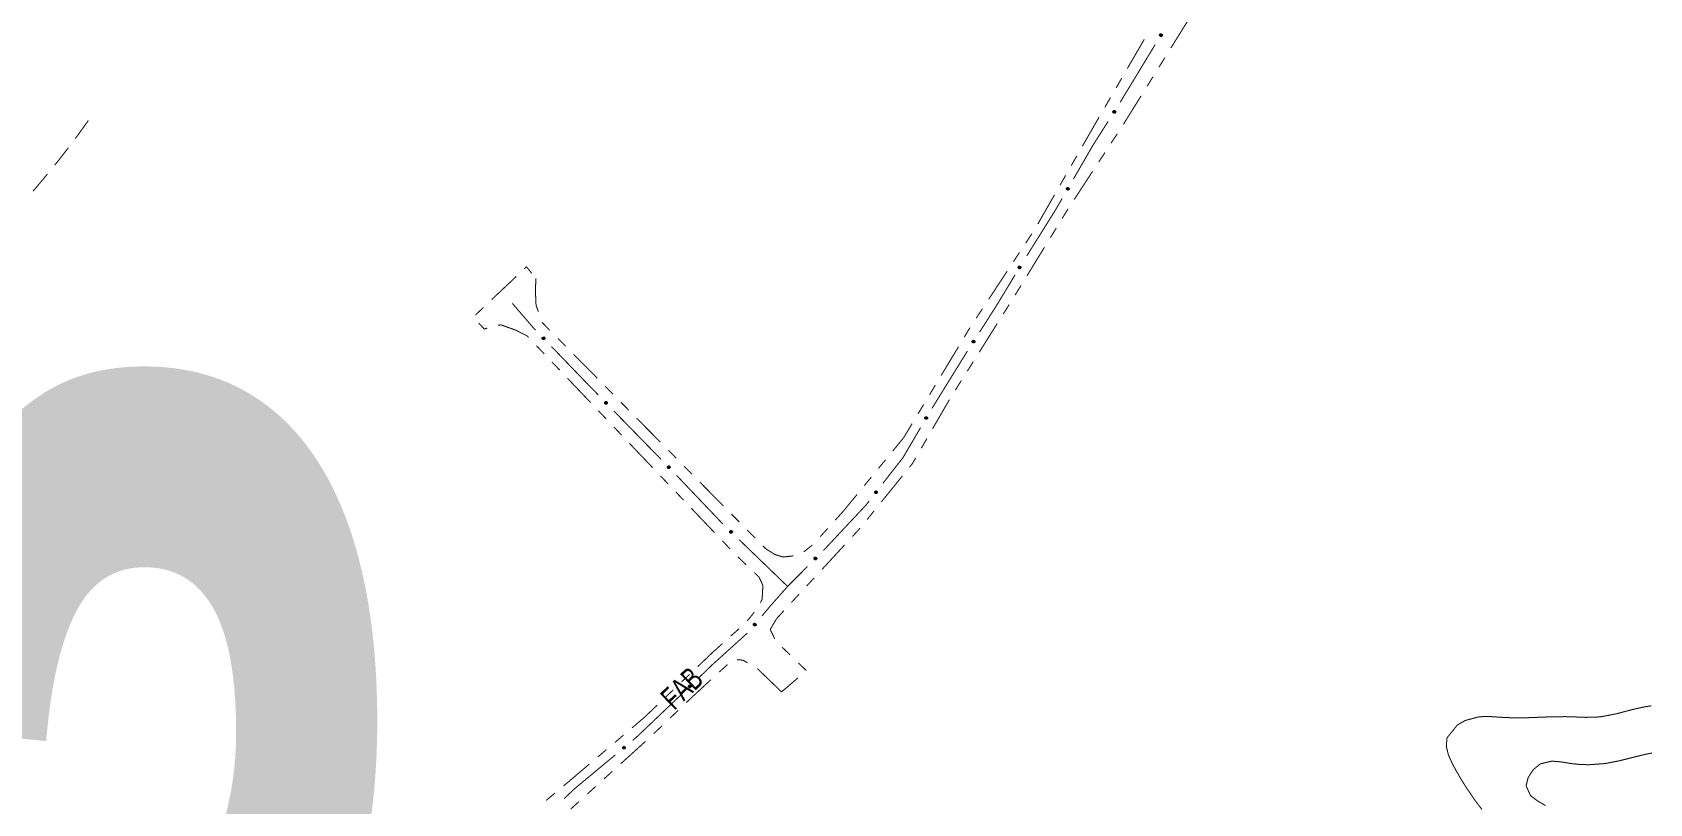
# Model space of a CAD drawing. Extents: x 205150 to 206910, y 4858726 to 4860849.
# Drawn here: x 206199 to 206487.1, y 4859817 to 4859954.3 of the extents above; entities that cross this region are included whole.
import ezdxf

# ---------------------------------------------------------------- set-up
doc = ezdxf.new("R2010")
doc.units = 0
doc.header["$LTSCALE"] = 1.5
doc.header["$MEASUREMENT"] = 0
for name, color, linetype in [('HD-CURSO-PERENE', 170, 'CONTINUOUS'), ('LM-TXT-LSF', 7, 'CONTINUOUS'), ('SV-CAMINHO-TRILHA', 20, 'CONTINUOUS'), ('SV-EIXO-RUA-N-PAV', 6, 'CONTINUOUS'), ('SV-RUA-NAO-PAV-S-GUIA-C-GUIA', 7, 'CONTINUOUS'), ('SV-TXT-RUA-N-PAV-S-GUIA-C-GUIA', 7, 'CONTINUOUS')]:
    doc.layers.add(name, color=color, linetype=linetype)
doc.styles.add('ARIAL', font='ARIAL.TTF')
doc.styles.get("Standard").update_dxf_attribs({"font": 'swisscbo.ttf'})

msp = doc.modelspace()

# ---------------------------------------------------------------- linework, layer by layer
at = {"layer": 'HD-CURSO-PERENE', "const_width": 0.18, "flags": 128}
for points in [[(206457.22, 4859815.92), (206455.86, 4859817.72), (206454.22, 4859820.15), (206453.43, 4859821.43), (206452.66, 4859822.76), (206451.88, 4859824.21), (206451.23, 4859825.69), (206450.87, 4859827.16), (206451, 4859828.69), (206452.85, 4859830.98), (206454.26, 4859831.78), (206456.69, 4859832.43), (206458.19, 4859832.5), (206461.18, 4859832.31), (206462.97, 4859832.24), (206464.47, 4859832.24), (206465.97, 4859832.29), (206467.47, 4859832.35), (206469.02, 4859832.41), (206472.02, 4859832.46), (206474.22, 4859832.39), (206475.73, 4859832.33), (206478.27, 4859832.41), (206481.2, 4859832.97), (206482.66, 4859833.36), (206484.11, 4859833.74), (206485.91, 4859834.15), (206487.39, 4859834.4)], [(206487.52, 4859825.99), (206486.05, 4859825.68), (206484.58, 4859825.32), (206483.12, 4859824.95), (206481.66, 4859824.59), (206479.17, 4859824.1), (206476.21, 4859823.89), (206474.71, 4859823.94), (206473.19, 4859824.09), (206471.21, 4859824.41), (206469.68, 4859824.53), (206467.64, 4859824.06), (206466.37, 4859823.03), (206465.45, 4859821.63), (206465.08, 4859820.14), (206465.88, 4859818.38), (206467.12, 4859817.45), (206468.56, 4859816.6)]]:
    msp.add_lwpolyline(points, dxfattribs=at)
at = {"layer": 'SV-CAMINHO-TRILHA', "const_width": 0.18, "flags": 128}
for points in [[(206209, 4859938.66), (206207.84, 4859937.03)], [(206207.34, 4859936.33), (206206.66, 4859935.42)], [(206207.84, 4859937.03), (206207.34, 4859936.33)], [(206203.8, 4859931.69), (206202.98, 4859930.68)], [(206204.23, 4859932.24), (206203.8, 4859931.69)], [(206205.46, 4859933.82), (206204.23, 4859932.24)], [(206201.72, 4859929.13), (206200.44, 4859927.59)], [(206200.02, 4859927.09), (206199.15, 4859926.06)], [(206200.44, 4859927.59), (206200.02, 4859927.09)]]:
    msp.add_lwpolyline(points, dxfattribs=at)
at = {"layer": 'SV-EIXO-RUA-N-PAV', "const_width": 0.18, "flags": 128}
for points in [[(206399, 4859952.14), (206392.77, 4859941.88)], [(206390.64, 4859938.5), (206387.96, 4859934.28)], [(206387.94, 4859934.25), (206384.45, 4859928.22)], [(206387.96, 4859934.28), (206387.94, 4859934.25)], [(206381.44, 4859923.03), (206381.19, 4859922.6)], [(206382.45, 4859924.76), (206381.44, 4859923.03)], [(206381.19, 4859922.6), (206376.15, 4859914.54)], [(206374.05, 4859911.14), (206371.47, 4859906.86)], [(206284.74, 4859905.81), (206284.49, 4859906.1)], [(206288.19, 4859901.8), (206284.74, 4859905.81)], [(206370.97, 4859906.03), (206367.73, 4859900.94)], [(206371.47, 4859906.86), (206370.97, 4859906.03)], [(206288.68, 4859901.29), (206288.19, 4859901.8)], [(206297.65, 4859891.98), (206291.46, 4859898.41)], [(206365.39, 4859897.29), (206359.26, 4859887.37)], [(206365.58, 4859897.57), (206365.39, 4859897.29)], [(206297.71, 4859891.93), (206297.65, 4859891.98)], [(206299.8, 4859889.78), (206297.71, 4859891.93)], [(206310.97, 4859878.32), (206302.59, 4859886.91)], [(206357.22, 4859883.93), (206354.19, 4859878.75)], [(206354.15, 4859878.67), (206350.51, 4859874.01)], [(206354.19, 4859878.75), (206354.15, 4859878.67)], [(206321.8, 4859866.99), (206313.75, 4859875.45)], [(206347.5, 4859870.14), (206340.6, 4859862.77)], [(206348.06, 4859870.85), (206347.5, 4859870.14)], [(206322.03, 4859866.77), (206321.8, 4859866.99)], [(206333.54, 4859855.65), (206324.91, 4859863.99)], [(206340.29, 4859862.43), (206339.91, 4859862.05)], [(206340.6, 4859862.77), (206340.29, 4859862.43)], [(206337.08, 4859859.21), (206333.56, 4859855.67)], [(206333.54, 4859855.65), (206330.91, 4859852.67)], [(206333.56, 4859855.67), (206333.54, 4859855.65)], [(206330.52, 4859852.24), (206328.97, 4859850.38)], [(206330.91, 4859852.67), (206330.52, 4859852.24)], [(206326.37, 4859847.34), (206320.44, 4859841.98)], [(206320.19, 4859841.76), (206317.55, 4859839.21)], [(206320.44, 4859841.98), (206320.19, 4859841.76)], [(206314.66, 4859836.44), (206306.69, 4859828.86)], [(206306.54, 4859828.72), (206305.93, 4859828.21)], [(206306.69, 4859828.86), (206306.54, 4859828.72)], [(206302.86, 4859825.65), (206295.94, 4859819.9)], [(206295.6, 4859819.62), (206293.74, 4859817.86)], [(206295.94, 4859819.9), (206295.6, 4859819.62)]]:
    msp.add_lwpolyline(points, dxfattribs=at)
at = {"layer": 'SV-EIXO-RUA-N-PAV', "flags": 128}
for points in [[(206400.2, 4859953.92), (206400.22, 4859953.87), (206400.22, 4859953.82), (206400.21, 4859953.79), (206400.19, 4859953.76), (206400.17, 4859953.73), (206400.14, 4859953.71), (206400.11, 4859953.69), (206400.06, 4859953.67), (206400.02, 4859953.68), (206399.98, 4859953.68), (206399.95, 4859953.7), (206399.92, 4859953.72), (206399.9, 4859953.75), (206399.88, 4859953.79), (206399.86, 4859953.83), (206399.86, 4859953.88), (206399.87, 4859953.91), (206399.89, 4859953.94), (206399.91, 4859953.97), (206399.94, 4859953.99), (206399.98, 4859954.02), (206400.02, 4859954.03), (206400.07, 4859954.03), (206400.1, 4859954.02), (206400.13, 4859954), (206400.16, 4859953.98), (206400.19, 4859953.95), (206400.2, 4859953.92)], [(206391.88, 4859940.25), (206391.89, 4859940.2), (206391.89, 4859940.16), (206391.88, 4859940.12), (206391.86, 4859940.09), (206391.84, 4859940.06), (206391.82, 4859940.04), (206391.78, 4859940.02), (206391.73, 4859940.01), (206391.69, 4859940.01), (206391.65, 4859940.02), (206391.62, 4859940.04), (206391.59, 4859940.06), (206391.57, 4859940.09), (206391.55, 4859940.13), (206391.54, 4859940.17), (206391.54, 4859940.22), (206391.55, 4859940.25), (206391.57, 4859940.28), (206391.59, 4859940.31), (206391.62, 4859940.33), (206391.65, 4859940.35), (206391.7, 4859940.36), (206391.74, 4859940.36), (206391.78, 4859940.35), (206391.81, 4859940.34), (206391.84, 4859940.31), (206391.86, 4859940.29), (206391.88, 4859940.25)], [(206383.62, 4859926.56), (206383.63, 4859926.51), (206383.63, 4859926.47), (206383.62, 4859926.43), (206383.61, 4859926.4), (206383.59, 4859926.37), (206383.56, 4859926.35), (206383.52, 4859926.33), (206383.48, 4859926.31), (206383.43, 4859926.31), (206383.39, 4859926.32), (206383.36, 4859926.34), (206383.33, 4859926.36), (206383.31, 4859926.38), (206383.29, 4859926.42), (206383.28, 4859926.47), (206383.28, 4859926.51), (206383.28, 4859926.55), (206383.3, 4859926.58), (206383.32, 4859926.61), (206383.35, 4859926.63), (206383.38, 4859926.65), (206383.43, 4859926.66), (206383.47, 4859926.67), (206383.51, 4859926.66), (206383.54, 4859926.64), (206383.57, 4859926.62), (206383.6, 4859926.6), (206383.62, 4859926.56)], [(206375.02, 4859912.54), (206375.03, 4859912.49), (206375.04, 4859912.45), (206375.03, 4859912.41), (206375.01, 4859912.38), (206374.99, 4859912.35), (206374.96, 4859912.33), (206374.93, 4859912.31), (206374.88, 4859912.3), (206374.83, 4859912.3), (206374.8, 4859912.3), (206374.77, 4859912.32), (206374.74, 4859912.34), (206374.71, 4859912.37), (206374.69, 4859912.41), (206374.68, 4859912.45), (206374.68, 4859912.5), (206374.69, 4859912.53), (206374.71, 4859912.56), (206374.73, 4859912.59), (206374.76, 4859912.62), (206374.79, 4859912.64), (206374.84, 4859912.65), (206374.88, 4859912.65), (206374.92, 4859912.64), (206374.95, 4859912.62), (206374.98, 4859912.6), (206375, 4859912.58), (206375.02, 4859912.54)], [(206290.09, 4859899.67), (206290.04, 4859899.67), (206290, 4859899.68), (206289.97, 4859899.7), (206289.94, 4859899.72), (206289.92, 4859899.75), (206289.91, 4859899.78), (206289.9, 4859899.82), (206289.9, 4859899.87), (206289.91, 4859899.91), (206289.93, 4859899.94), (206289.95, 4859899.97), (206289.98, 4859899.99), (206290.01, 4859900.01), (206290.05, 4859900.02), (206290.1, 4859900.02), (206290.14, 4859900.01), (206290.17, 4859899.99), (206290.2, 4859899.96), (206290.22, 4859899.94), (206290.24, 4859899.9), (206290.25, 4859899.86), (206290.25, 4859899.81), (206290.24, 4859899.77), (206290.22, 4859899.74), (206290.19, 4859899.72), (206290.17, 4859899.69), (206290.13, 4859899.68), (206290.09, 4859899.67)], [(206366.82, 4859899.32), (206366.83, 4859899.27), (206366.83, 4859899.23), (206366.82, 4859899.19), (206366.8, 4859899.16), (206366.78, 4859899.13), (206366.75, 4859899.11), (206366.72, 4859899.09), (206366.67, 4859899.08), (206366.63, 4859899.08), (206366.59, 4859899.09), (206366.56, 4859899.11), (206366.53, 4859899.13), (206366.51, 4859899.16), (206366.49, 4859899.2), (206366.48, 4859899.24), (206366.48, 4859899.29), (206366.49, 4859899.32), (206366.51, 4859899.35), (206366.53, 4859899.38), (206366.56, 4859899.4), (206366.59, 4859899.42), (206366.64, 4859899.43), (206366.68, 4859899.43), (206366.72, 4859899.42), (206366.75, 4859899.41), (206366.78, 4859899.38), (206366.8, 4859899.36), (206366.82, 4859899.32)], [(206301.22, 4859888.17), (206301.17, 4859888.17), (206301.12, 4859888.18), (206301.09, 4859888.19), (206301.07, 4859888.22), (206301.05, 4859888.24), (206301.03, 4859888.28), (206301.02, 4859888.32), (206301.02, 4859888.37), (206301.03, 4859888.41), (206301.05, 4859888.44), (206301.07, 4859888.47), (206301.1, 4859888.49), (206301.13, 4859888.51), (206301.17, 4859888.52), (206301.22, 4859888.52), (206301.26, 4859888.51), (206301.29, 4859888.49), (206301.32, 4859888.46), (206301.34, 4859888.44), (206301.36, 4859888.4), (206301.37, 4859888.36), (206301.37, 4859888.31), (206301.36, 4859888.27), (206301.34, 4859888.24), (206301.32, 4859888.22), (206301.29, 4859888.19), (206301.26, 4859888.17), (206301.22, 4859888.17)], [(206358.39, 4859885.72), (206358.41, 4859885.68), (206358.41, 4859885.63), (206358.4, 4859885.6), (206358.38, 4859885.57), (206358.36, 4859885.54), (206358.33, 4859885.51), (206358.3, 4859885.49), (206358.25, 4859885.48), (206358.21, 4859885.48), (206358.17, 4859885.49), (206358.14, 4859885.5), (206358.11, 4859885.52), (206358.09, 4859885.55), (206358.07, 4859885.59), (206358.05, 4859885.64), (206358.05, 4859885.68), (206358.06, 4859885.71), (206358.08, 4859885.75), (206358.1, 4859885.77), (206358.13, 4859885.8), (206358.16, 4859885.82), (206358.21, 4859885.83), (206358.25, 4859885.83), (206358.29, 4859885.82), (206358.32, 4859885.81), (206358.35, 4859885.79), (206358.37, 4859885.76), (206358.39, 4859885.72)], [(206312.38, 4859876.71), (206312.33, 4859876.71), (206312.29, 4859876.72), (206312.26, 4859876.74), (206312.24, 4859876.76), (206312.21, 4859876.79), (206312.2, 4859876.82), (206312.19, 4859876.86), (206312.19, 4859876.91), (206312.2, 4859876.95), (206312.21, 4859876.98), (206312.24, 4859877.01), (206312.26, 4859877.03), (206312.3, 4859877.05), (206312.34, 4859877.06), (206312.39, 4859877.06), (206312.43, 4859877.05), (206312.46, 4859877.03), (206312.49, 4859877.01), (206312.51, 4859876.98), (206312.53, 4859876.95), (206312.54, 4859876.9), (206312.54, 4859876.86), (206312.53, 4859876.82), (206312.51, 4859876.78), (206312.48, 4859876.76), (206312.46, 4859876.73), (206312.43, 4859876.72), (206312.38, 4859876.71)], [(206349.46, 4859872.47), (206349.47, 4859872.43), (206349.46, 4859872.38), (206349.45, 4859872.35), (206349.43, 4859872.32), (206349.4, 4859872.29), (206349.37, 4859872.27), (206349.34, 4859872.26), (206349.29, 4859872.25), (206349.24, 4859872.26), (206349.21, 4859872.27), (206349.18, 4859872.29), (206349.15, 4859872.31), (206349.13, 4859872.34), (206349.12, 4859872.38), (206349.11, 4859872.43), (206349.12, 4859872.47), (206349.13, 4859872.51), (206349.15, 4859872.54), (206349.17, 4859872.56), (206349.2, 4859872.58), (206349.24, 4859872.6), (206349.29, 4859872.61), (206349.33, 4859872.6), (206349.37, 4859872.59), (206349.4, 4859872.57), (206349.42, 4859872.54), (206349.44, 4859872.51), (206349.46, 4859872.47)], [(206323.5, 4859865.2), (206323.45, 4859865.2), (206323.41, 4859865.2), (206323.37, 4859865.22), (206323.35, 4859865.24), (206323.33, 4859865.27), (206323.31, 4859865.3), (206323.3, 4859865.34), (206323.29, 4859865.39), (206323.31, 4859865.43), (206323.32, 4859865.47), (206323.34, 4859865.5), (206323.37, 4859865.52), (206323.4, 4859865.53), (206323.44, 4859865.55), (206323.49, 4859865.55), (206323.54, 4859865.54), (206323.57, 4859865.52), (206323.59, 4859865.5), (206323.62, 4859865.47), (206323.64, 4859865.44), (206323.65, 4859865.4), (206323.65, 4859865.35), (206323.64, 4859865.31), (206323.62, 4859865.28), (206323.6, 4859865.25), (206323.57, 4859865.23), (206323.54, 4859865.21), (206323.5, 4859865.2)], [(206338.67, 4859860.65), (206338.68, 4859860.6), (206338.67, 4859860.56), (206338.65, 4859860.53), (206338.63, 4859860.5), (206338.6, 4859860.48), (206338.57, 4859860.46), (206338.53, 4859860.45), (206338.48, 4859860.45), (206338.43, 4859860.46), (206338.4, 4859860.48), (206338.37, 4859860.5), (206338.35, 4859860.53), (206338.34, 4859860.56), (206338.32, 4859860.6), (206338.32, 4859860.65), (206338.33, 4859860.69), (206338.35, 4859860.73), (206338.38, 4859860.75), (206338.4, 4859860.78), (206338.43, 4859860.79), (206338.48, 4859860.8), (206338.52, 4859860.8), (206338.57, 4859860.79), (206338.6, 4859860.78), (206338.62, 4859860.75), (206338.65, 4859860.73), (206338.67, 4859860.7), (206338.67, 4859860.65)], [(206327.86, 4859848.89), (206327.86, 4859848.84), (206327.86, 4859848.8), (206327.84, 4859848.77), (206327.82, 4859848.74), (206327.8, 4859848.71), (206327.77, 4859848.69), (206327.73, 4859848.68), (206327.68, 4859848.67), (206327.63, 4859848.68), (206327.6, 4859848.7), (206327.57, 4859848.72), (206327.55, 4859848.74), (206327.53, 4859848.77), (206327.51, 4859848.81), (206327.51, 4859848.86), (206327.52, 4859848.9), (206327.53, 4859848.94), (206327.55, 4859848.97), (206327.58, 4859848.99), (206327.61, 4859849.01), (206327.65, 4859849.02), (206327.7, 4859849.03), (206327.74, 4859849.02), (206327.77, 4859849.01), (206327.8, 4859848.99), (206327.82, 4859848.96), (206327.85, 4859848.93), (206327.86, 4859848.89)], [(206316.29, 4859837.85), (206316.29, 4859837.8), (206316.28, 4859837.76), (206316.26, 4859837.72), (206316.23, 4859837.7), (206316.21, 4859837.68), (206316.17, 4859837.66), (206316.13, 4859837.65), (206316.08, 4859837.65), (206316.04, 4859837.66), (206316.01, 4859837.68), (206315.98, 4859837.7), (206315.96, 4859837.73), (206315.95, 4859837.76), (206315.94, 4859837.8), (206315.94, 4859837.85), (206315.95, 4859837.89), (206315.97, 4859837.93), (206315.99, 4859837.95), (206316.02, 4859837.98), (206316.05, 4859837.99), (206316.09, 4859838), (206316.14, 4859838), (206316.18, 4859837.99), (206316.21, 4859837.97), (206316.24, 4859837.95), (206316.26, 4859837.92), (206316.28, 4859837.89), (206316.29, 4859837.85)], [(206304.58, 4859826.94), (206304.57, 4859826.89), (206304.56, 4859826.85), (206304.54, 4859826.82), (206304.51, 4859826.8), (206304.48, 4859826.78), (206304.45, 4859826.76), (206304.41, 4859826.75), (206304.36, 4859826.76), (206304.32, 4859826.77), (206304.29, 4859826.79), (206304.26, 4859826.82), (206304.24, 4859826.85), (206304.23, 4859826.88), (206304.22, 4859826.92), (206304.23, 4859826.97), (206304.24, 4859827.01), (206304.26, 4859827.04), (206304.29, 4859827.07), (206304.32, 4859827.09), (206304.35, 4859827.1), (206304.39, 4859827.11), (206304.44, 4859827.1), (206304.48, 4859827.09), (206304.51, 4859827.07), (206304.53, 4859827.04), (206304.55, 4859827.02), (206304.57, 4859826.98), (206304.58, 4859826.94)]]:
    msp.add_lwpolyline(points, close=True, dxfattribs=at)
for points in [[(206399.94, 4859953.99), (206399.86, 4859953.83)], [(206399.91, 4859953.97), (206399.86, 4859953.88)], [(206399.96, 4859954), (206399.87, 4859953.82)], [(206399.92, 4859953.98), (206399.87, 4859953.86)], [(206399.98, 4859954.02), (206399.88, 4859953.79)], [(206400, 4859954.02), (206399.89, 4859953.77)], [(206400.02, 4859954.03), (206399.9, 4859953.75)], [(206400.04, 4859954.02), (206399.91, 4859953.74)], [(206400.07, 4859954.03), (206399.92, 4859953.72)], [(206400.08, 4859954.02), (206399.94, 4859953.71)], [(206400.1, 4859954.02), (206399.95, 4859953.7)], [(206400.11, 4859954.01), (206399.96, 4859953.69)], [(206400.13, 4859954), (206399.98, 4859953.68)], [(206400.15, 4859953.99), (206400, 4859953.68)], [(206400.16, 4859953.98), (206400.02, 4859953.68)], [(206400.17, 4859953.96), (206400.04, 4859953.68)], [(206400.19, 4859953.95), (206400.06, 4859953.67)], [(206400.19, 4859953.93), (206400.08, 4859953.68)], [(206400.2, 4859953.92), (206400.11, 4859953.69)], [(206400.21, 4859953.89), (206400.13, 4859953.7)], [(206400.22, 4859953.87), (206400.14, 4859953.71)], [(206400.22, 4859953.84), (206400.16, 4859953.73)], [(206400.22, 4859953.82), (206400.17, 4859953.73)], [(206391.62, 4859940.33), (206391.54, 4859940.17)], [(206391.6, 4859940.32), (206391.54, 4859940.2)], [(206391.59, 4859940.31), (206391.54, 4859940.22)], [(206391.65, 4859940.35), (206391.55, 4859940.13)], [(206391.63, 4859940.34), (206391.55, 4859940.16)], [(206391.68, 4859940.35), (206391.56, 4859940.11)], [(206391.7, 4859940.36), (206391.57, 4859940.09)], [(206391.72, 4859940.36), (206391.58, 4859940.08)], [(206391.74, 4859940.36), (206391.59, 4859940.06)], [(206391.76, 4859940.36), (206391.61, 4859940.05)], [(206391.78, 4859940.35), (206391.62, 4859940.04)], [(206391.79, 4859940.34), (206391.63, 4859940.03)], [(206391.81, 4859940.34), (206391.65, 4859940.02)], [(206391.82, 4859940.32), (206391.67, 4859940.02)], [(206391.84, 4859940.31), (206391.69, 4859940.01)], [(206391.85, 4859940.3), (206391.71, 4859940.01)], [(206391.86, 4859940.29), (206391.73, 4859940.01)], [(206391.87, 4859940.27), (206391.76, 4859940.02)], [(206391.88, 4859940.25), (206391.78, 4859940.02)], [(206391.89, 4859940.22), (206391.8, 4859940.04)], [(206391.89, 4859940.2), (206391.82, 4859940.04)], [(206391.89, 4859940.18), (206391.83, 4859940.06)], [(206391.89, 4859940.16), (206391.84, 4859940.06)], [(206383.35, 4859926.63), (206383.28, 4859926.47)], [(206383.33, 4859926.62), (206383.28, 4859926.5)], [(206383.32, 4859926.61), (206383.28, 4859926.51)], [(206383.38, 4859926.65), (206383.29, 4859926.42)], [(206383.36, 4859926.64), (206383.29, 4859926.45)], [(206383.41, 4859926.65), (206383.3, 4859926.41)], [(206383.43, 4859926.66), (206383.31, 4859926.38)], [(206383.45, 4859926.66), (206383.32, 4859926.38)], [(206383.47, 4859926.67), (206383.33, 4859926.36)], [(206383.49, 4859926.66), (206383.35, 4859926.35)], [(206383.51, 4859926.66), (206383.36, 4859926.34)], [(206383.52, 4859926.65), (206383.38, 4859926.33)], [(206383.54, 4859926.64), (206383.39, 4859926.32)], [(206383.55, 4859926.63), (206383.42, 4859926.32)], [(206383.57, 4859926.62), (206383.43, 4859926.31)], [(206383.58, 4859926.61), (206383.46, 4859926.32)], [(206383.6, 4859926.6), (206383.48, 4859926.31)], [(206383.6, 4859926.58), (206383.5, 4859926.32)], [(206383.62, 4859926.56), (206383.52, 4859926.33)], [(206383.62, 4859926.53), (206383.54, 4859926.34)], [(206383.63, 4859926.51), (206383.56, 4859926.35)], [(206383.63, 4859926.49), (206383.58, 4859926.37)], [(206383.63, 4859926.47), (206383.59, 4859926.37)], [(206374.76, 4859912.62), (206374.68, 4859912.45)], [(206374.74, 4859912.6), (206374.68, 4859912.48)], [(206374.73, 4859912.59), (206374.68, 4859912.5)], [(206374.79, 4859912.64), (206374.69, 4859912.41)], [(206374.77, 4859912.62), (206374.69, 4859912.44)], [(206374.82, 4859912.64), (206374.7, 4859912.39)], [(206374.84, 4859912.65), (206374.71, 4859912.37)], [(206374.86, 4859912.65), (206374.73, 4859912.36)], [(206374.88, 4859912.65), (206374.74, 4859912.34)], [(206374.9, 4859912.64), (206374.75, 4859912.33)], [(206374.92, 4859912.64), (206374.77, 4859912.32)], [(206374.93, 4859912.63), (206374.78, 4859912.32)], [(206374.95, 4859912.62), (206374.8, 4859912.3)], [(206374.96, 4859912.61), (206374.82, 4859912.3)], [(206374.98, 4859912.6), (206374.83, 4859912.3)], [(206374.99, 4859912.59), (206374.86, 4859912.3)], [(206375, 4859912.58), (206374.88, 4859912.3)], [(206375.01, 4859912.56), (206374.9, 4859912.31)], [(206375.02, 4859912.54), (206374.93, 4859912.31)], [(206375.03, 4859912.51), (206374.95, 4859912.32)], [(206375.03, 4859912.49), (206374.96, 4859912.33)], [(206375.04, 4859912.47), (206374.98, 4859912.35)], [(206375.04, 4859912.45), (206374.99, 4859912.35)], [(206290.18, 4859899.71), (206289.92, 4859899.92)], [(206290.19, 4859899.72), (206289.93, 4859899.94)], [(206290.2, 4859899.73), (206289.94, 4859899.96)], [(206290.22, 4859899.74), (206289.95, 4859899.97)], [(206290.22, 4859899.76), (206289.96, 4859899.98)], [(206290.24, 4859899.77), (206289.98, 4859899.99)], [(206290.24, 4859899.8), (206290, 4859900)], [(206290.25, 4859899.81), (206290.01, 4859900.01)], [(206290.24, 4859899.84), (206290.03, 4859900.01)], [(206290.25, 4859899.86), (206290.05, 4859900.02)], [(206290.24, 4859899.89), (206290.08, 4859900.01)], [(206290.24, 4859899.9), (206290.1, 4859900.02)], [(206290.23, 4859899.92), (206290.13, 4859900.01)], [(206290.22, 4859899.94), (206290.14, 4859900.01)], [(206290.15, 4859899.69), (206289.9, 4859899.89)], [(206290.13, 4859899.68), (206289.9, 4859899.87)], [(206290.11, 4859899.67), (206289.9, 4859899.84)], [(206290.09, 4859899.67), (206289.9, 4859899.82)], [(206290.17, 4859899.69), (206289.91, 4859899.91)], [(206290.07, 4859899.67), (206289.91, 4859899.79)], [(206290.04, 4859899.67), (206289.91, 4859899.78)], [(206290.02, 4859899.67), (206289.92, 4859899.76)], [(206290, 4859899.68), (206289.92, 4859899.75)], [(206366.56, 4859899.4), (206366.48, 4859899.24)], [(206366.54, 4859899.39), (206366.48, 4859899.27)], [(206366.53, 4859899.38), (206366.48, 4859899.29)], [(206366.59, 4859899.42), (206366.49, 4859899.2)], [(206366.57, 4859899.41), (206366.49, 4859899.23)], [(206366.62, 4859899.42), (206366.5, 4859899.18)], [(206366.64, 4859899.43), (206366.51, 4859899.16)], [(206366.66, 4859899.43), (206366.52, 4859899.15)], [(206366.68, 4859899.43), (206366.53, 4859899.13)], [(206366.7, 4859899.42), (206366.55, 4859899.12)], [(206366.72, 4859899.42), (206366.56, 4859899.11)], [(206366.73, 4859899.41), (206366.57, 4859899.1)], [(206366.75, 4859899.41), (206366.59, 4859899.09)], [(206366.76, 4859899.39), (206366.61, 4859899.09)], [(206366.78, 4859899.38), (206366.63, 4859899.08)], [(206366.79, 4859899.37), (206366.65, 4859899.08)], [(206366.8, 4859899.36), (206366.67, 4859899.08)], [(206366.81, 4859899.34), (206366.69, 4859899.09)], [(206366.82, 4859899.32), (206366.72, 4859899.09)], [(206366.83, 4859899.29), (206366.74, 4859899.11)], [(206366.83, 4859899.27), (206366.75, 4859899.11)], [(206366.83, 4859899.25), (206366.77, 4859899.13)], [(206366.83, 4859899.23), (206366.78, 4859899.13)], [(206301.29, 4859888.19), (206301.03, 4859888.41)], [(206301.3, 4859888.21), (206301.04, 4859888.42)], [(206301.32, 4859888.22), (206301.05, 4859888.44)], [(206301.33, 4859888.23), (206301.06, 4859888.46)], [(206301.34, 4859888.24), (206301.07, 4859888.47)], [(206301.35, 4859888.26), (206301.09, 4859888.48)], [(206301.36, 4859888.27), (206301.1, 4859888.49)], [(206301.36, 4859888.3), (206301.12, 4859888.5)], [(206301.37, 4859888.31), (206301.13, 4859888.51)], [(206301.37, 4859888.34), (206301.15, 4859888.51)], [(206301.37, 4859888.36), (206301.17, 4859888.52)], [(206301.36, 4859888.39), (206301.2, 4859888.51)], [(206301.36, 4859888.4), (206301.22, 4859888.52)], [(206301.35, 4859888.42), (206301.25, 4859888.51)], [(206301.34, 4859888.44), (206301.26, 4859888.51)], [(206301.26, 4859888.17), (206301.02, 4859888.37)], [(206301.24, 4859888.17), (206301.02, 4859888.34)], [(206301.22, 4859888.17), (206301.02, 4859888.32)], [(206301.27, 4859888.19), (206301.03, 4859888.38)], [(206301.19, 4859888.17), (206301.03, 4859888.29)], [(206301.17, 4859888.17), (206301.03, 4859888.28)], [(206301.14, 4859888.17), (206301.04, 4859888.26)], [(206301.12, 4859888.18), (206301.05, 4859888.24)], [(206358.13, 4859885.8), (206358.05, 4859885.64)], [(206358.1, 4859885.77), (206358.05, 4859885.68)], [(206358.14, 4859885.8), (206358.06, 4859885.62)], [(206358.11, 4859885.78), (206358.06, 4859885.66)], [(206358.16, 4859885.82), (206358.07, 4859885.59)], [(206358.18, 4859885.82), (206358.08, 4859885.57)], [(206358.21, 4859885.83), (206358.09, 4859885.55)], [(206358.23, 4859885.83), (206358.1, 4859885.54)], [(206358.25, 4859885.83), (206358.11, 4859885.52)], [(206358.27, 4859885.83), (206358.13, 4859885.52)], [(206358.29, 4859885.82), (206358.14, 4859885.5)], [(206358.3, 4859885.81), (206358.15, 4859885.5)], [(206358.32, 4859885.81), (206358.17, 4859885.49)], [(206358.33, 4859885.79), (206358.19, 4859885.49)], [(206358.35, 4859885.79), (206358.21, 4859885.48)], [(206358.36, 4859885.77), (206358.23, 4859885.48)], [(206358.37, 4859885.76), (206358.25, 4859885.48)], [(206358.38, 4859885.74), (206358.28, 4859885.49)], [(206358.39, 4859885.72), (206358.3, 4859885.49)], [(206358.4, 4859885.7), (206358.32, 4859885.51)], [(206358.41, 4859885.68), (206358.33, 4859885.51)], [(206358.41, 4859885.65), (206358.35, 4859885.53)], [(206358.41, 4859885.63), (206358.36, 4859885.54)], [(206312.44, 4859876.73), (206312.19, 4859876.93)], [(206312.43, 4859876.72), (206312.19, 4859876.91)], [(206312.41, 4859876.71), (206312.19, 4859876.88)], [(206312.46, 4859876.73), (206312.2, 4859876.95)], [(206312.48, 4859876.76), (206312.21, 4859876.98)], [(206312.47, 4859876.75), (206312.21, 4859876.96)], [(206312.49, 4859876.77), (206312.23, 4859877)], [(206312.51, 4859876.78), (206312.24, 4859877.01)], [(206312.52, 4859876.8), (206312.25, 4859877.02)], [(206312.53, 4859876.82), (206312.26, 4859877.03)], [(206312.53, 4859876.84), (206312.29, 4859877.04)], [(206312.54, 4859876.86), (206312.3, 4859877.05)], [(206312.53, 4859876.88), (206312.32, 4859877.05)], [(206312.54, 4859876.9), (206312.34, 4859877.06)], [(206312.53, 4859876.93), (206312.37, 4859877.05)], [(206312.53, 4859876.95), (206312.39, 4859877.06)], [(206312.52, 4859876.96), (206312.41, 4859877.05)], [(206312.51, 4859876.98), (206312.43, 4859877.05)], [(206312.38, 4859876.71), (206312.19, 4859876.86)], [(206312.36, 4859876.71), (206312.2, 4859876.83)], [(206312.33, 4859876.71), (206312.2, 4859876.82)], [(206312.31, 4859876.71), (206312.21, 4859876.8)], [(206312.29, 4859876.72), (206312.21, 4859876.79)], [(206349.2, 4859872.58), (206349.11, 4859872.43)], [(206349.24, 4859872.6), (206349.12, 4859872.38)], [(206349.22, 4859872.59), (206349.12, 4859872.41)], [(206349.19, 4859872.57), (206349.12, 4859872.46)], [(206349.17, 4859872.56), (206349.12, 4859872.47)], [(206349.29, 4859872.61), (206349.13, 4859872.34)], [(206349.27, 4859872.6), (206349.13, 4859872.37)], [(206349.33, 4859872.6), (206349.15, 4859872.31)], [(206349.31, 4859872.6), (206349.15, 4859872.33)], [(206349.35, 4859872.59), (206349.17, 4859872.3)], [(206349.37, 4859872.59), (206349.18, 4859872.29)], [(206349.38, 4859872.58), (206349.19, 4859872.28)], [(206349.4, 4859872.57), (206349.21, 4859872.27)], [(206349.41, 4859872.55), (206349.23, 4859872.27)], [(206349.42, 4859872.54), (206349.24, 4859872.26)], [(206349.43, 4859872.53), (206349.27, 4859872.26)], [(206349.44, 4859872.51), (206349.29, 4859872.25)], [(206349.45, 4859872.5), (206349.31, 4859872.26)], [(206349.46, 4859872.47), (206349.34, 4859872.26)], [(206349.46, 4859872.45), (206349.36, 4859872.27)], [(206349.47, 4859872.43), (206349.37, 4859872.27)], [(206349.46, 4859872.4), (206349.39, 4859872.29)], [(206349.46, 4859872.38), (206349.4, 4859872.29)], [(206323.54, 4859865.21), (206323.29, 4859865.39)], [(206323.55, 4859865.22), (206323.3, 4859865.41)], [(206323.52, 4859865.2), (206323.3, 4859865.37)], [(206323.57, 4859865.23), (206323.31, 4859865.43)], [(206323.6, 4859865.25), (206323.32, 4859865.47)], [(206323.58, 4859865.24), (206323.32, 4859865.45)], [(206323.62, 4859865.28), (206323.34, 4859865.5)], [(206323.61, 4859865.27), (206323.34, 4859865.48)], [(206323.63, 4859865.3), (206323.36, 4859865.5)], [(206323.64, 4859865.31), (206323.37, 4859865.52)], [(206323.64, 4859865.33), (206323.39, 4859865.52)], [(206323.65, 4859865.35), (206323.4, 4859865.53)], [(206323.64, 4859865.38), (206323.43, 4859865.54)], [(206323.65, 4859865.4), (206323.44, 4859865.55)], [(206323.64, 4859865.42), (206323.47, 4859865.54)], [(206323.64, 4859865.44), (206323.49, 4859865.55)], [(206323.62, 4859865.46), (206323.52, 4859865.54)], [(206323.62, 4859865.47), (206323.54, 4859865.54)], [(206323.5, 4859865.2), (206323.3, 4859865.34)], [(206323.47, 4859865.2), (206323.31, 4859865.32)], [(206323.45, 4859865.2), (206323.31, 4859865.3)], [(206323.43, 4859865.2), (206323.32, 4859865.28)], [(206323.41, 4859865.2), (206323.33, 4859865.27)], [(206338.48, 4859860.8), (206338.32, 4859860.6)], [(206338.43, 4859860.79), (206338.32, 4859860.65)], [(206338.5, 4859860.8), (206338.33, 4859860.59)], [(206338.45, 4859860.79), (206338.33, 4859860.63)], [(206338.4, 4859860.78), (206338.33, 4859860.69)], [(206338.42, 4859860.78), (206338.33, 4859860.68)], [(206338.52, 4859860.8), (206338.34, 4859860.56)], [(206338.54, 4859860.8), (206338.35, 4859860.55)], [(206338.57, 4859860.79), (206338.35, 4859860.53)], [(206338.58, 4859860.78), (206338.36, 4859860.52)], [(206338.6, 4859860.78), (206338.37, 4859860.5)], [(206338.61, 4859860.76), (206338.39, 4859860.5)], [(206338.62, 4859860.75), (206338.4, 4859860.48)], [(206338.63, 4859860.74), (206338.42, 4859860.47)], [(206338.65, 4859860.73), (206338.43, 4859860.46)], [(206338.65, 4859860.71), (206338.46, 4859860.46)], [(206338.67, 4859860.7), (206338.48, 4859860.45)], [(206338.67, 4859860.68), (206338.5, 4859860.46)], [(206338.67, 4859860.65), (206338.53, 4859860.45)], [(206338.67, 4859860.63), (206338.55, 4859860.46)], [(206338.68, 4859860.6), (206338.57, 4859860.46)], [(206338.67, 4859860.58), (206338.59, 4859860.48)], [(206338.67, 4859860.56), (206338.6, 4859860.48)], [(206327.65, 4859849.02), (206327.51, 4859848.81)], [(206327.61, 4859849.01), (206327.51, 4859848.86)], [(206327.67, 4859849.02), (206327.52, 4859848.8)], [(206327.63, 4859849.01), (206327.52, 4859848.84)], [(206327.59, 4859849), (206327.52, 4859848.89)], [(206327.58, 4859848.99), (206327.52, 4859848.9)], [(206327.7, 4859849.03), (206327.53, 4859848.77)], [(206327.71, 4859849.02), (206327.54, 4859848.76)], [(206327.74, 4859849.02), (206327.55, 4859848.74)], [(206327.75, 4859849.01), (206327.56, 4859848.73)], [(206327.77, 4859849.01), (206327.57, 4859848.72)], [(206327.78, 4859849), (206327.58, 4859848.71)], [(206327.8, 4859848.99), (206327.6, 4859848.7)], [(206327.81, 4859848.97), (206327.62, 4859848.69)], [(206327.82, 4859848.96), (206327.63, 4859848.68)], [(206327.83, 4859848.94), (206327.66, 4859848.68)], [(206327.85, 4859848.93), (206327.68, 4859848.67)], [(206327.85, 4859848.91), (206327.7, 4859848.68)], [(206327.86, 4859848.89), (206327.73, 4859848.68)], [(206327.86, 4859848.86), (206327.75, 4859848.69)], [(206327.86, 4859848.84), (206327.77, 4859848.69)], [(206327.86, 4859848.82), (206327.79, 4859848.71)], [(206327.86, 4859848.8), (206327.8, 4859848.71)], [(206316.09, 4859838), (206315.94, 4859837.8)], [(206316.11, 4859838), (206315.94, 4859837.79)], [(206316.05, 4859837.99), (206315.94, 4859837.85)], [(206316.07, 4859837.99), (206315.94, 4859837.83)], [(206316.14, 4859838), (206315.95, 4859837.76)], [(206316.02, 4859837.98), (206315.95, 4859837.89)], [(206316.03, 4859837.98), (206315.95, 4859837.88)], [(206316.18, 4859837.99), (206315.96, 4859837.73)], [(206316.16, 4859837.99), (206315.96, 4859837.75)], [(206316.19, 4859837.98), (206315.97, 4859837.72)], [(206316.21, 4859837.97), (206315.98, 4859837.7)], [(206316.22, 4859837.96), (206316, 4859837.69)], [(206316.24, 4859837.95), (206316.01, 4859837.68)], [(206316.25, 4859837.93), (206316.03, 4859837.67)], [(206316.26, 4859837.92), (206316.04, 4859837.66)], [(206316.27, 4859837.9), (206316.07, 4859837.66)], [(206316.28, 4859837.89), (206316.08, 4859837.65)], [(206316.28, 4859837.87), (206316.11, 4859837.65)], [(206316.29, 4859837.85), (206316.13, 4859837.65)], [(206316.29, 4859837.82), (206316.16, 4859837.66)], [(206316.29, 4859837.8), (206316.17, 4859837.66)], [(206316.28, 4859837.77), (206316.2, 4859837.67)], [(206316.28, 4859837.76), (206316.21, 4859837.68)], [(206304.39, 4859827.11), (206304.22, 4859826.92)], [(206304.44, 4859827.1), (206304.23, 4859826.88)], [(206304.35, 4859827.1), (206304.23, 4859826.97)], [(206304.41, 4859827.1), (206304.23, 4859826.91)], [(206304.37, 4859827.1), (206304.23, 4859826.95)], [(206304.46, 4859827.1), (206304.24, 4859826.87)], [(206304.48, 4859827.09), (206304.24, 4859826.85)], [(206304.32, 4859827.09), (206304.24, 4859827.01)], [(206304.33, 4859827.09), (206304.24, 4859827)], [(206304.49, 4859827.08), (206304.25, 4859826.84)], [(206304.51, 4859827.07), (206304.26, 4859826.82)], [(206304.52, 4859827.06), (206304.27, 4859826.81)], [(206304.53, 4859827.04), (206304.29, 4859826.79)], [(206304.54, 4859827.03), (206304.31, 4859826.79)], [(206304.55, 4859827.02), (206304.32, 4859826.77)], [(206304.56, 4859827), (206304.34, 4859826.77)], [(206304.57, 4859826.98), (206304.36, 4859826.76)], [(206304.57, 4859826.96), (206304.39, 4859826.76)], [(206304.58, 4859826.94), (206304.41, 4859826.75)], [(206304.57, 4859826.91), (206304.43, 4859826.76)], [(206304.57, 4859826.89), (206304.45, 4859826.76)], [(206304.56, 4859826.87), (206304.47, 4859826.78)], [(206304.56, 4859826.85), (206304.48, 4859826.78)]]:
    msp.add_lwpolyline(points, dxfattribs=at)
at = {"layer": 'SV-RUA-NAO-PAV-S-GUIA-C-GUIA', "const_width": 0.18, "flags": 128}
for points in [[(206404.97, 4859956.64), (206401.8, 4859951.54)], [(206394.06, 4859947.92), (206397.08, 4859953.11)], [(206400.75, 4859949.84), (206399.69, 4859948.15)], [(206392.06, 4859944.46), (206393.06, 4859946.19)], [(206398.63, 4859946.45), (206397.58, 4859944.75)], [(206396.52, 4859943.05), (206393.35, 4859937.96)], [(206390.05, 4859941), (206391.05, 4859942.73)], [(206386.05, 4859934.07), (206388.04, 4859937.54)], [(206388.04, 4859937.54), (206388.18, 4859937.79)], [(206388.18, 4859937.79), (206389.04, 4859939.27)], [(206392.26, 4859936.28), (206391.16, 4859934.61)], [(206384.06, 4859930.6), (206385.06, 4859932.34)], [(206390.07, 4859932.94), (206388.97, 4859931.26)], [(206382.07, 4859927.13), (206383.07, 4859928.87)], [(206387.87, 4859929.59), (206384.59, 4859924.57)], [(206378.1, 4859920.19), (206381.08, 4859925.39)], [(206383.49, 4859922.9), (206383.44, 4859922.82)], [(206383.44, 4859922.82), (206382.44, 4859921.19)], [(206375.95, 4859916.81), (206377.05, 4859918.48)], [(206381.4, 4859919.49), (206380.35, 4859917.79)], [(206373.75, 4859913.47), (206374.85, 4859915.14)], [(206379.3, 4859916.08), (206376.17, 4859910.97)], [(206286.66, 4859912.24), (206287.03, 4859912.59)], [(206287.03, 4859912.59), (206287.97, 4859911.42)], [(206369.35, 4859906.79), (206372.65, 4859911.8)], [(206280.85, 4859906.75), (206285.21, 4859910.87)], [(206288.65, 4859908.52), (206288.64, 4859907.97)], [(206288.69, 4859910.52), (206288.65, 4859908.52)], [(206375.12, 4859909.26), (206374.07, 4859907.56)], [(206288.64, 4859907.97), (206288.7, 4859906.52)], [(206288.7, 4859906.52), (206288.74, 4859905.72)], [(206288.74, 4859905.72), (206289.15, 4859904.59)], [(206373.02, 4859905.86), (206371.95, 4859904.17)], [(206277.94, 4859904), (206279.4, 4859905.37)], [(206289.82, 4859902.71), (206289.85, 4859902.64)], [(206367.15, 4859903.45), (206368.25, 4859905.12)], [(206279.52, 4859901.49), (206278.54, 4859902.55)], [(206280.04, 4859901.68), (206279.52, 4859901.49)], [(206282.46, 4859902.25), (206281.97, 4859902.16)], [(206282.94, 4859902.08), (206282.46, 4859902.25)], [(206285.12, 4859901.3), (206282.94, 4859902.08)], [(206285.73, 4859900.99), (206285.12, 4859901.3)], [(206287.14, 4859900.28), (206285.73, 4859900.99)], [(206287.43, 4859899.98), (206287.14, 4859900.28)], [(206289.85, 4859902.64), (206291.2, 4859901.27)], [(206292.61, 4859899.85), (206294.01, 4859898.43)], [(206365.02, 4859900.07), (206366.05, 4859901.78)], [(206370.88, 4859902.48), (206367.69, 4859897.4)], [(206290.19, 4859897.08), (206288.81, 4859898.53)], [(206295.42, 4859897), (206299.64, 4859892.74)], [(206360.89, 4859893.22), (206363.99, 4859898.36)], [(206292.95, 4859894.19), (206291.57, 4859895.63)], [(206366.62, 4859895.7), (206365.56, 4859894.01)], [(206298.47, 4859888.39), (206294.33, 4859892.74)], [(206301.04, 4859891.31), (206302.45, 4859889.89)], [(206358.82, 4859889.79), (206359.86, 4859891.51)], [(206364.49, 4859892.32), (206363.43, 4859890.63)], [(206303.85, 4859888.47), (206305.26, 4859887.04)], [(206362.37, 4859888.93), (206359.36, 4859883.74)], [(206301.22, 4859885.5), (206299.84, 4859886.95)], [(206306.66, 4859885.62), (206310.88, 4859881.35)], [(206356.76, 4859886.37), (206357.79, 4859888.08)], [(206303.98, 4859882.6), (206302.6, 4859884.05)], [(206354.19, 4859882.11), (206355.72, 4859884.65)], [(206309.5, 4859876.81), (206305.36, 4859881.15)], [(206312.29, 4859879.93), (206313.69, 4859878.51)], [(206352.27, 4859879.77), (206354.17, 4859882.09)], [(206354.17, 4859882.09), (206354.19, 4859882.11)], [(206358.36, 4859882), (206357.36, 4859880.27)], [(206315.1, 4859877.08), (206316.5, 4859875.66)], [(206349.73, 4859876.68), (206351, 4859878.22)], [(206355.82, 4859877.6), (206355.25, 4859876.89)], [(206355.86, 4859877.68), (206355.82, 4859877.6)], [(206356.36, 4859878.54), (206355.86, 4859877.68)], [(206312.26, 4859873.91), (206310.88, 4859875.36)], [(206317.91, 4859874.24), (206322.12, 4859869.97)], [(206347.19, 4859873.59), (206348.46, 4859875.13)], [(206353.99, 4859875.34), (206350.21, 4859870.67)], [(206315.02, 4859871.02), (206313.64, 4859872.47)], [(206343.39, 4859868.96), (206345.92, 4859872.04)], [(206320.54, 4859865.22), (206316.4, 4859869.57)], [(206323.53, 4859868.55), (206324.94, 4859867.13)], [(206342.04, 4859867.47), (206343.38, 4859868.95)], [(206343.38, 4859868.95), (206343.39, 4859868.96)], [(206348.95, 4859869.12), (206347.7, 4859867.56)], [(206326.34, 4859865.7), (206327.04, 4859864.99)], [(206339.35, 4859864.51), (206340.69, 4859865.99)], [(206346.44, 4859866.01), (206345.08, 4859864.54)], [(206323.3, 4859862.33), (206321.92, 4859863.78)], [(206327.04, 4859864.99), (206327.48, 4859864.55)], [(206327.48, 4859864.55), (206327.75, 4859864.28)], [(206329.15, 4859862.86), (206329.59, 4859862.42)], [(206329.59, 4859862.42), (206330.75, 4859861.67)], [(206336.55, 4859861.9), (206337.2, 4859862.42)], [(206337.2, 4859862.42), (206337.78, 4859862.88)], [(206337.78, 4859862.88), (206337.96, 4859863.07)], [(206343.72, 4859863.07), (206339.65, 4859858.66)], [(206326.15, 4859859.52), (206324.7, 4859860.9)], [(206330.75, 4859861.67), (206331.25, 4859861.35)], [(206331.25, 4859861.35), (206332.59, 4859860.93)], [(206332.59, 4859860.93), (206332.71, 4859860.89)], [(206332.71, 4859860.89), (206334.58, 4859861.1)], [(206336.41, 4859861.82), (206336.55, 4859861.9)], [(206328.21, 4859857.56), (206327.6, 4859858.14)], [(206328.31, 4859857.45), (206328.21, 4859857.56)], [(206328.5, 4859857.23), (206328.31, 4859857.45)], [(206328.8, 4859856.58), (206328.5, 4859857.23)], [(206338.29, 4859857.19), (206336.94, 4859855.73)], [(206329.14, 4859855.83), (206328.8, 4859856.58)], [(206329.01, 4859853.37), (206329.13, 4859855.66)], [(206329.13, 4859855.66), (206329.14, 4859855.83)], [(206335.58, 4859854.26), (206334.22, 4859852.79)], [(206326.77, 4859850.01), (206327.6, 4859851.07)], [(206328.7, 4859852.73), (206329.01, 4859853.37)], [(206332.87, 4859851.32), (206332.19, 4859850.58)], [(206324.64, 4859847.88), (206324.9, 4859848.13)], [(206326.32, 4859849.54), (206326.77, 4859850.01)], [(206330.52, 4859848.11), (206330.45, 4859847.99)], [(206330.45, 4859847.99), (206331.25, 4859846.31)], [(206331.61, 4859849.96), (206330.52, 4859848.11)], [(206332.19, 4859850.58), (206331.61, 4859849.96)], [(206320.18, 4859843.89), (206321.92, 4859845.46)], [(206323.41, 4859846.8), (206324.16, 4859847.46)], [(206324.16, 4859847.46), (206324.64, 4859847.88)], [(206317.53, 4859841.37), (206319.71, 4859843.44)], [(206319.71, 4859843.44), (206320.18, 4859843.89)], [(206325.55, 4859842.54), (206324.55, 4859842.57)], [(206326.42, 4859842.04), (206325.55, 4859842.54)], [(206332.56, 4859844.83), (206334, 4859843.44)], [(206314.64, 4859838.62), (206316.09, 4859839.99)], [(206322.84, 4859841.74), (206321.36, 4859840.39)], [(206332.46, 4859836.87), (206328.14, 4859841.03)], [(206335.38, 4859839.36), (206333.1, 4859837.41)], [(206335.44, 4859842.05), (206336.88, 4859840.66)], [(206311.74, 4859835.86), (206313.19, 4859837.24)], [(206319.04, 4859838.27), (206316.95, 4859836.33)], [(206319.15, 4859838.37), (206319.04, 4859838.27)], [(206319.89, 4859839.04), (206319.15, 4859838.37)], [(206333.1, 4859837.41), (206332.46, 4859836.87)], [(206308, 4859832.3), (206310.29, 4859834.48)], [(206314.05, 4859833.57), (206313.58, 4859833.13)], [(206315.75, 4859835.2), (206315.49, 4859834.95)], [(206316.22, 4859835.64), (206315.75, 4859835.2)], [(206316.84, 4859836.23), (206316.22, 4859835.64)], [(206316.95, 4859836.33), (206316.84, 4859836.23)], [(206305.84, 4859830.46), (206307.36, 4859831.76)], [(206307.36, 4859831.76), (206308, 4859832.3)], [(206311.16, 4859830.81), (206310.43, 4859830.12)], [(206313.58, 4859833.13), (206312.6, 4859832.19)], [(206302.79, 4859827.87), (206304.31, 4859829.17)], [(206308.13, 4859827.97), (206307.5, 4859827.4)], [(206308.24, 4859828.07), (206308.13, 4859827.97)], [(206310.33, 4859830.02), (206309.7, 4859829.44)], [(206310.43, 4859830.12), (206310.33, 4859830.02)], [(206299.74, 4859825.28), (206301.26, 4859826.58)], [(206307.35, 4859827.26), (206303.8, 4859824.04)], [(206307.5, 4859827.4), (206307.35, 4859827.26)], [(206294.68, 4859820.99), (206298.21, 4859823.99)], [(206302.31, 4859822.7), (206300.83, 4859821.36)], [(206293.63, 4859820.12), (206294.4, 4859820.76)], [(206294.4, 4859820.76), (206294.68, 4859820.99)], [(206299.35, 4859820.01), (206297.87, 4859818.67)], [(206290.56, 4859817.55), (206292.1, 4859818.84)], [(206296.38, 4859817.33), (206294.9, 4859815.98)]]:
    msp.add_lwpolyline(points, dxfattribs=at)

# ---------------------------------------------------------------- texts
at = {"layer": 'LM-TXT-LSF', "width": 0.7}
msp.add_text('52', height=225, dxfattribs=at).set_placement((206068.92, 4859666.49))
at = {"layer": 'SV-TXT-RUA-N-PAV-S-GUIA-C-GUIA', "style": 'ARIAL', "width": 0.7}
msp.add_text('FAB', height=4, rotation=44, dxfattribs=at).set_placement((206313.34, 4859833.45))

doc.saveas('drawing.dxf')
